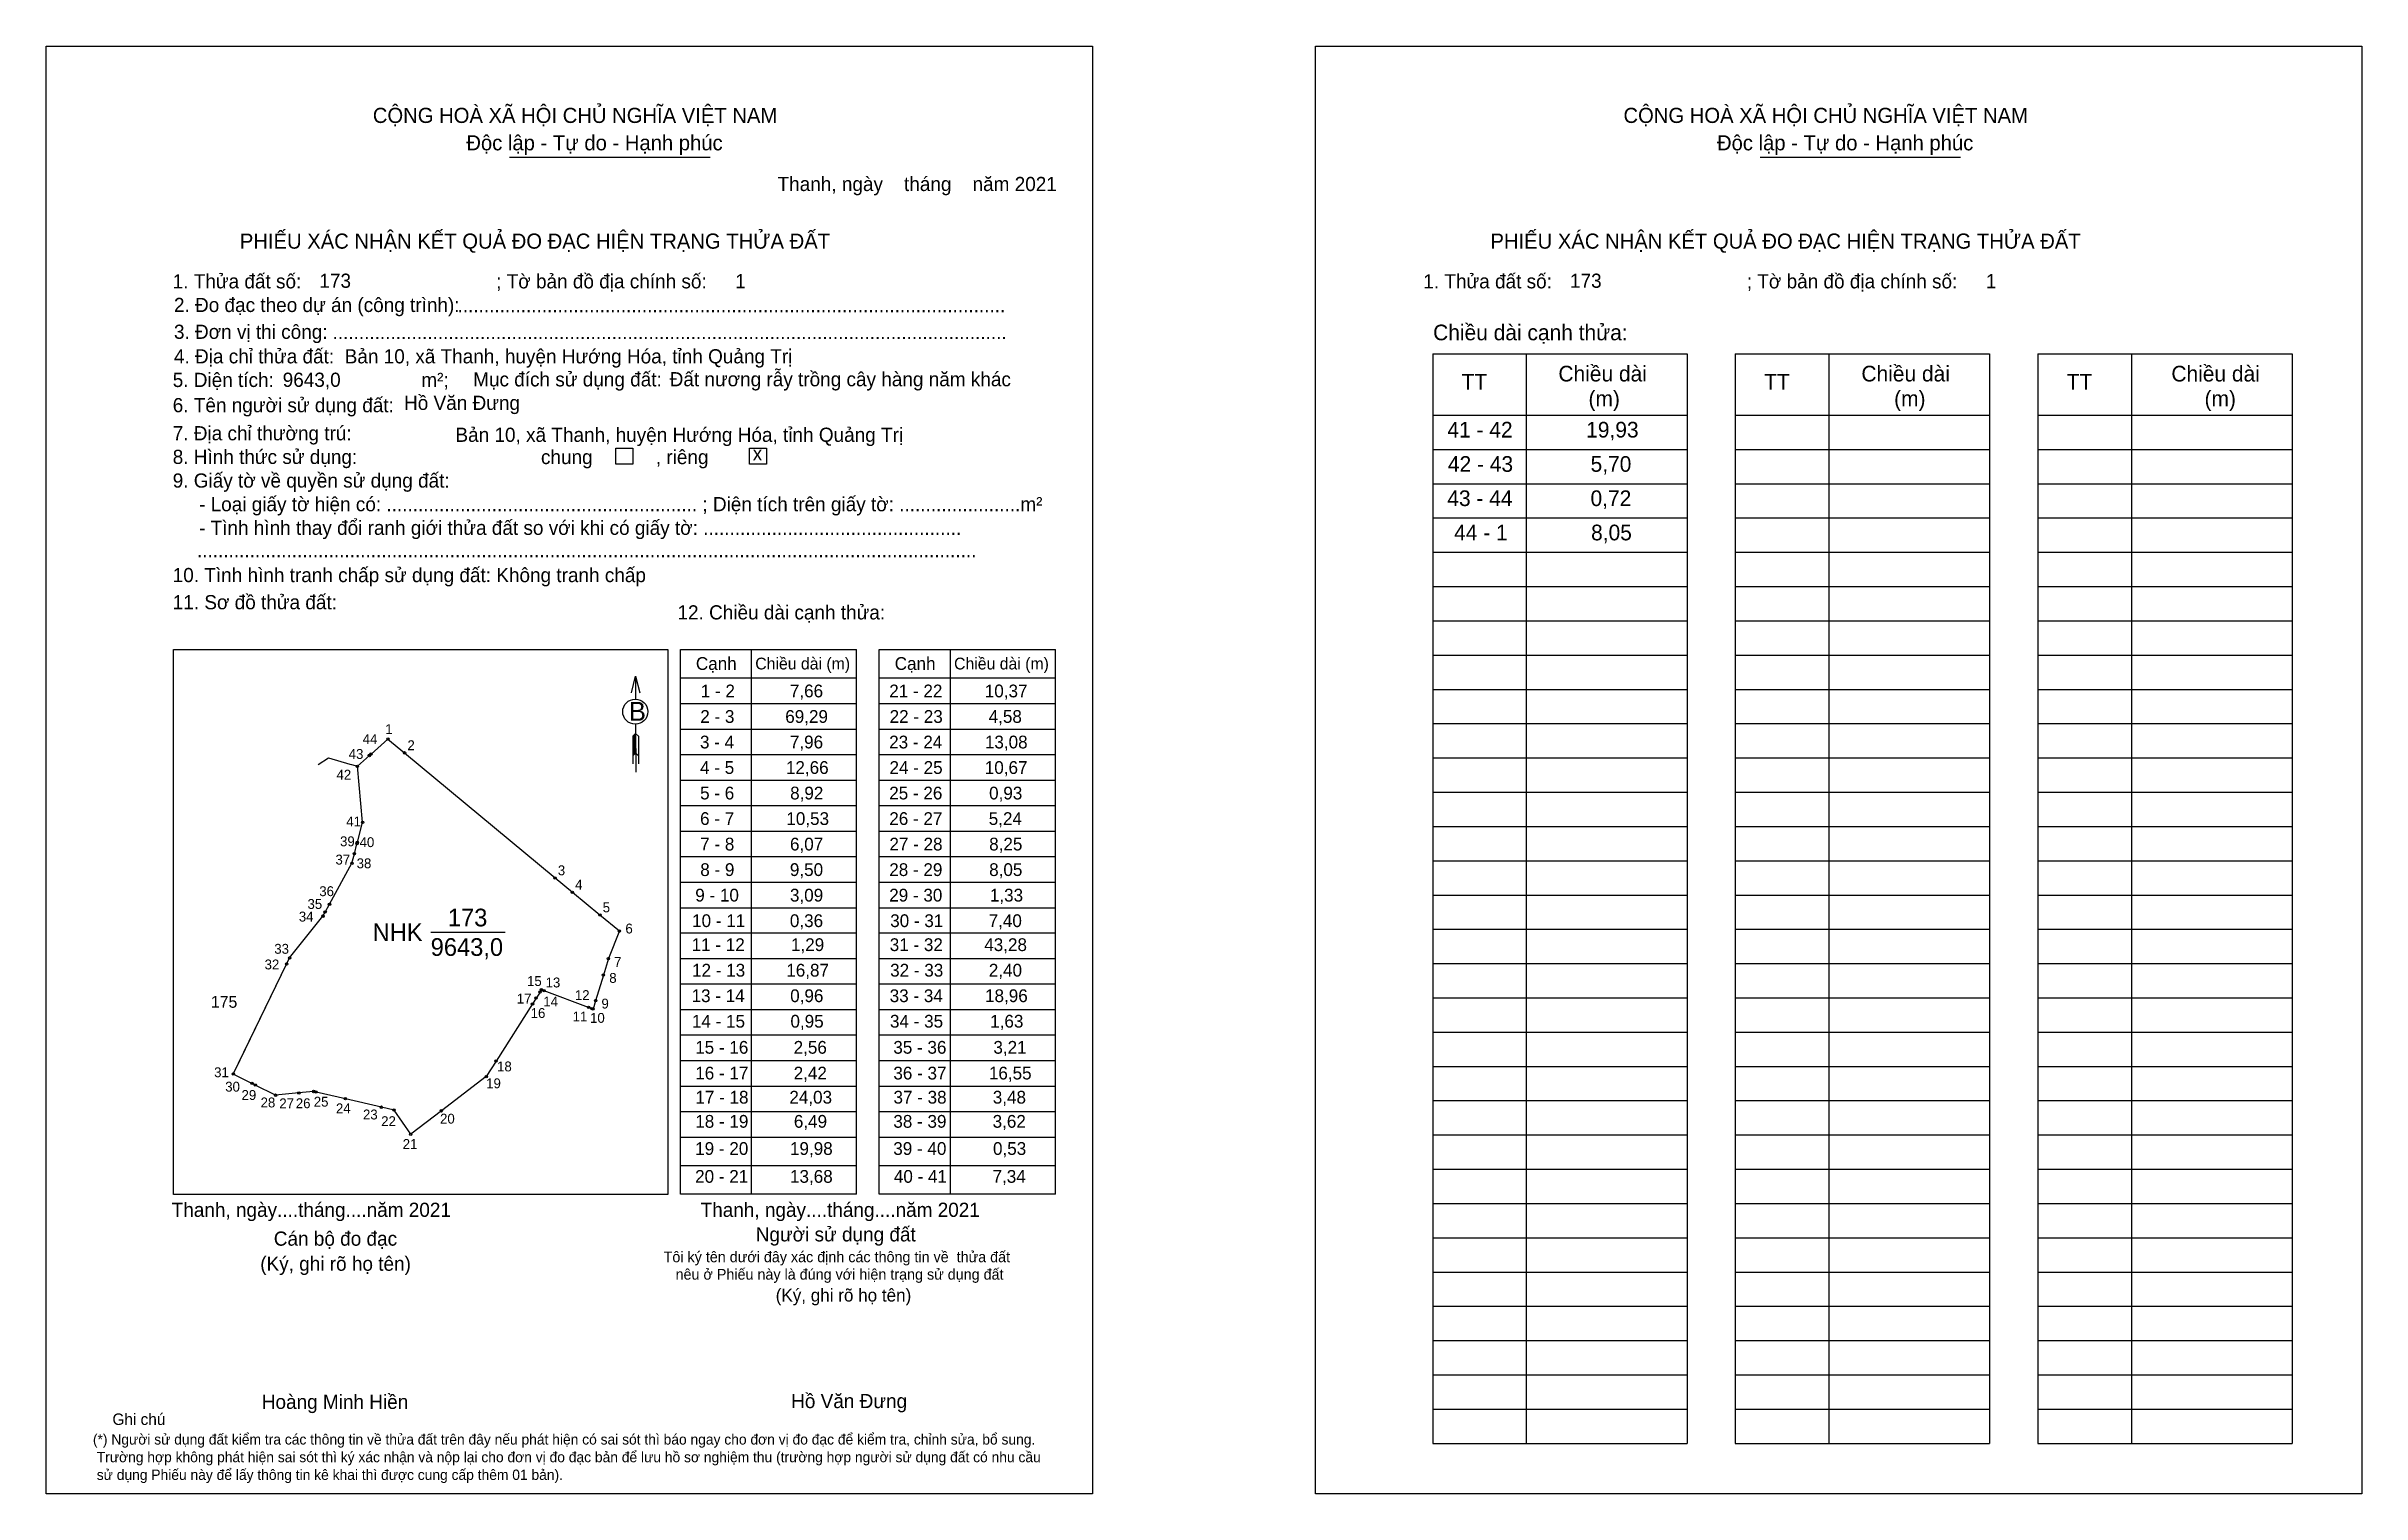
# Model space of a CAD drawing. Extents: x 546122 to 546942, y 1825351 to 1825863.
import ezdxf

# ---------------------------------------------------------------- set-up
doc = ezdxf.new("R2010")
doc.units = 0
for name, color, linetype in [('CanhThua', 7, 'Continuous'), ('kqddKhungInTrang1', 7, 'Continuous'), ('kqddKhungInTrang2', 7, 'Continuous'), ('kqddNoiDung', 7, 'Continuous'), ('kqddTemplate', 7, 'Continuous'), ('MocDinhThua', 7, 'Continuous'), ('NhanDiaChinhThua', 7, 'Continuous'), ('NhanTuCan', 7, 'Continuous'), ('RauThua', 7, 'Continuous'), ('SoHieuDinhThua', 7, 'Continuous')]:
    doc.layers.add(name, color=color, linetype=linetype)

msp = doc.modelspace()

# ---------------------------------------------------------------- linework, layer by layer
at = {"layer": 'CanhThua'}
for p, q in [((546236.94, 1825612.4), (546242.94, 1825617.76)), ((546242.94, 1825617.76), (546248.83, 1825612.86)), ((546232.15, 1825608.12), (546236.4, 1825611.92)), ((546233.95, 1825588.28), (546232.15, 1825608.12)), ((546236.4, 1825611.92), (546236.94, 1825612.4)), ((546248.83, 1825612.86), (546302.13, 1825568.57)), ((546232.11, 1825581.17), (546233.95, 1825588.28)), ((546230.21, 1825573.78), (546231.08, 1825577.15)), ((546231.08, 1825577.15), (546231.98, 1825580.66)), ((546231.98, 1825580.66), (546232.11, 1825581.17)), ((546222.24, 1825559.27), (546230.21, 1825573.78)), ((546302.13, 1825568.57), (546308.27, 1825563.51)), ((546220.7, 1825556.46), (546222.24, 1825559.27)), ((546308.27, 1825563.51), (546318.03, 1825555.45)), ((546208.09, 1825540.22), (546219.92, 1825555.03)), ((546219.92, 1825555.03), (546220.7, 1825556.46)), ((546318.03, 1825555.45), (546324.91, 1825549.78)), ((546324.91, 1825549.78), (546321, 1825540)), ((546188.16, 1825499.12), (546207.04, 1825538.06)), ((546207.04, 1825538.06), (546208.09, 1825540.22)), ((546319.23, 1825534.19), (546316.46, 1825525.1)), ((546321, 1825540), (546319.23, 1825534.19)), ((546295.43, 1825526.01), (546294.14, 1825523.98)), ((546296.81, 1825528.17), (546295.43, 1825526.01)), ((546297.31, 1825528.97), (546296.81, 1825528.17)), ((546298.22, 1825528.64), (546297.31, 1825528.97)), ((546314.02, 1825522.72), (546298.22, 1825528.64)), ((546316.46, 1825525.1), (546315.57, 1825522.14)), ((546294.14, 1825523.98), (546281.25, 1825503.7)), ((546315.22, 1825522.27), (546314.02, 1825522.72)), ((546315.57, 1825522.14), (546315.22, 1825522.27)), ((546281.25, 1825503.7), (546277.76, 1825498.22)), ((546194.78, 1825495.82), (546188.16, 1825499.12)), ((546195.97, 1825495.23), (546194.78, 1825495.82)), ((546203.17, 1825491.65), (546195.97, 1825495.23)), ((546211.38, 1825492.44), (546203.17, 1825491.65)), ((546216.6, 1825492.95), (546211.38, 1825492.44)), ((546217.5, 1825492.74), (546216.6, 1825492.95)), ((546227.9, 1825490.38), (546217.5, 1825492.74)), ((546277.76, 1825498.22), (546261.87, 1825486.11)), ((546240.64, 1825487.4), (546227.9, 1825490.38)), ((546245.1, 1825486.36), (546240.64, 1825487.4)), ((546250.99, 1825477.82), (546245.1, 1825486.36)), ((546261.87, 1825486.11), (546250.99, 1825477.82))]:
    msp.add_line(p, q, dxfattribs=at)
at = {"layer": 'kqddKhungInTrang1'}
msp.add_lwpolyline([(546121.94, 1825863.02), (546492.45, 1825863.02), (546492.45, 1825350.55), (546121.94, 1825350.55)], close=True, dxfattribs=at)
at = {"layer": 'kqddKhungInTrang2'}
msp.add_lwpolyline([(546571.49, 1825863.02), (546942, 1825863.02), (546942, 1825350.55), (546571.49, 1825350.55)], close=True, dxfattribs=at)
at = {"layer": 'kqddTemplate'}
for p, q in [((546286.05, 1825823.79), (546357.01, 1825823.79)), ((546728.99, 1825823.79), (546799.95, 1825823.79)), ((546612.96, 1825754.14), (546703.05, 1825754.14)), ((546612.96, 1825754.14), (546612.96, 1825368.35)), ((546646.12, 1825754.14), (546646.12, 1825368.35)), ((546703.05, 1825754.14), (546703.05, 1825368.35)), ((546720.12, 1825754.14), (546720.12, 1825368.35)), ((546720.12, 1825754.14), (546810.21, 1825754.14)), ((546753.28, 1825754.14), (546753.28, 1825368.35)), ((546810.21, 1825754.14), (546810.21, 1825368.35)), ((546827.28, 1825754.14), (546827.28, 1825368.35)), ((546827.28, 1825754.14), (546917.37, 1825754.14)), ((546860.44, 1825754.14), (546860.44, 1825368.35)), ((546917.37, 1825754.14), (546917.37, 1825368.35)), ((546612.96, 1825732.43), (546703.05, 1825732.43)), ((546720.12, 1825732.43), (546810.21, 1825732.43)), ((546827.28, 1825732.43), (546917.37, 1825732.43)), ((546612.96, 1825720.29), (546703.05, 1825720.29)), ((546720.12, 1825720.29), (546810.21, 1825720.29)), ((546827.28, 1825720.29), (546917.37, 1825720.29)), ((546612.96, 1825708.16), (546703.05, 1825708.16)), ((546720.12, 1825708.15), (546810.21, 1825708.15)), ((546827.28, 1825708.15), (546917.37, 1825708.15)), ((546612.96, 1825696.02), (546703.05, 1825696.02)), ((546720.12, 1825696.02), (546810.21, 1825696.02)), ((546827.28, 1825696.02), (546917.37, 1825696.02)), ((546612.96, 1825683.88), (546703.05, 1825683.88)), ((546720.12, 1825683.88), (546810.21, 1825683.88)), ((546827.28, 1825683.88), (546917.37, 1825683.88)), ((546612.96, 1825671.75), (546703.05, 1825671.75)), ((546720.12, 1825671.75), (546810.21, 1825671.75)), ((546827.28, 1825671.75), (546917.37, 1825671.75)), ((546612.96, 1825659.61), (546703.05, 1825659.61)), ((546720.12, 1825659.61), (546810.21, 1825659.61)), ((546827.28, 1825659.61), (546917.37, 1825659.61)), ((546346.53, 1825649.46), (546408.95, 1825649.46)), ((546346.53, 1825456.61), (546346.53, 1825649.46)), ((546371.64, 1825649.46), (546371.64, 1825456.61)), ((546408.95, 1825456.61), (546408.95, 1825649.46)), ((546416.94, 1825649.46), (546479.36, 1825649.46)), ((546416.94, 1825456.61), (546416.94, 1825649.46)), ((546442.05, 1825649.46), (546442.05, 1825456.61)), ((546479.36, 1825456.61), (546479.36, 1825649.46)), ((546330.63, 1825639.98), (546330.64, 1825631.89)), ((546612.96, 1825647.48), (546703.05, 1825647.48)), ((546720.12, 1825647.47), (546810.21, 1825647.47)), ((546827.28, 1825647.47), (546917.37, 1825647.47)), ((546346.53, 1825639.37), (546408.95, 1825639.37)), ((546416.94, 1825639.37), (546479.36, 1825639.37)), ((546612.96, 1825635.34), (546703.05, 1825635.34)), ((546720.12, 1825635.34), (546810.21, 1825635.34)), ((546827.28, 1825635.34), (546917.37, 1825635.34)), ((546346.53, 1825630.33), (546408.95, 1825630.33)), ((546416.94, 1825630.33), (546479.36, 1825630.33)), ((546612.96, 1825623.2), (546703.05, 1825623.2)), ((546720.12, 1825623.2), (546810.21, 1825623.2)), ((546827.28, 1825623.2), (546917.37, 1825623.2)), ((546330.66, 1825619.73), (546329.62, 1825618.74)), ((546330.66, 1825619.27), (546329.62, 1825618.27)), ((546330.67, 1825618.8), (546329.62, 1825617.81)), ((546329.62, 1825618.74), (546329.62, 1825608.97)), ((546330.67, 1825618.34), (546329.62, 1825617.35)), ((546330.67, 1825617.88), (546329.62, 1825616.89)), ((546330.67, 1825617.42), (546329.62, 1825616.42)), ((546330.67, 1825616.96), (546329.62, 1825615.96)), ((546330.67, 1825616.49), (546329.62, 1825615.5)), ((546330.67, 1825616.03), (546329.62, 1825615.04)), ((546330.67, 1825615.57), (546329.62, 1825614.57)), ((546330.67, 1825615.11), (546329.62, 1825614.11)), ((546330.66, 1825622.99), (546330.69, 1825605.96)), ((546330.66, 1825619.73), (546331.73, 1825618.74)), ((546331.73, 1825618.74), (546331.73, 1825608.97)), ((546346.53, 1825621.29), (546408.95, 1825621.29)), ((546416.94, 1825621.29), (546479.36, 1825621.29)), ((546330.67, 1825614.65), (546329.62, 1825613.65)), ((546330.67, 1825614.19), (546329.62, 1825613.19)), ((546330.67, 1825613.72), (546329.62, 1825612.72)), ((546330.67, 1825613.26), (546329.62, 1825612.26)), ((546330.68, 1825612.8), (546329.62, 1825611.8)), ((546330.68, 1825612.8), (546331.73, 1825611.8)), ((546346.53, 1825612.25), (546408.95, 1825612.25)), ((546416.94, 1825612.25), (546479.36, 1825612.25)), ((546612.96, 1825611.07), (546703.05, 1825611.07)), ((546720.12, 1825611.07), (546810.21, 1825611.07)), ((546827.28, 1825611.07), (546917.37, 1825611.07)), ((546346.53, 1825603.22), (546408.95, 1825603.22)), ((546416.94, 1825603.22), (546479.36, 1825603.22)), ((546612.96, 1825598.93), (546703.05, 1825598.93)), ((546720.12, 1825598.93), (546810.21, 1825598.93)), ((546827.28, 1825598.93), (546917.37, 1825598.93)), ((546346.53, 1825594.18), (546408.95, 1825594.18)), ((546416.94, 1825594.18), (546479.36, 1825594.18)), ((546346.53, 1825585.14), (546408.95, 1825585.14)), ((546416.94, 1825585.14), (546479.36, 1825585.14)), ((546612.96, 1825586.8), (546703.05, 1825586.8)), ((546720.12, 1825586.8), (546810.21, 1825586.8)), ((546827.28, 1825586.79), (546917.37, 1825586.79)), ((546346.53, 1825576.11), (546408.95, 1825576.11)), ((546416.94, 1825576.11), (546479.36, 1825576.11)), ((546612.96, 1825574.66), (546703.05, 1825574.66)), ((546720.12, 1825574.66), (546810.21, 1825574.66)), ((546827.28, 1825574.66), (546917.37, 1825574.66)), ((546346.53, 1825567.07), (546408.95, 1825567.07)), ((546416.94, 1825567.07), (546479.36, 1825567.07)), ((546346.53, 1825558.03), (546408.95, 1825558.03)), ((546416.94, 1825558.03), (546479.36, 1825558.03)), ((546612.96, 1825562.52), (546703.05, 1825562.52)), ((546720.12, 1825562.52), (546810.21, 1825562.52)), ((546827.28, 1825562.52), (546917.37, 1825562.52)), ((546612.96, 1825550.39), (546703.05, 1825550.39)), ((546720.12, 1825550.39), (546810.21, 1825550.39)), ((546827.28, 1825550.39), (546917.37, 1825550.39)), ((546408.95, 1825548.99), (546346.53, 1825548.99)), ((546479.36, 1825548.99), (546416.94, 1825548.99)), ((546408.95, 1825539.96), (546346.53, 1825539.96)), ((546479.36, 1825539.96), (546416.94, 1825539.96)), ((546612.96, 1825538.25), (546703.05, 1825538.25)), ((546720.12, 1825538.25), (546810.21, 1825538.25)), ((546827.28, 1825538.25), (546917.37, 1825538.25)), ((546408.95, 1825530.92), (546346.53, 1825530.92)), ((546479.36, 1825530.92), (546416.94, 1825530.92)), ((546612.96, 1825526.12), (546703.05, 1825526.12)), ((546720.12, 1825526.12), (546810.21, 1825526.12)), ((546827.28, 1825526.11), (546917.37, 1825526.11)), ((546408.95, 1825521.88), (546346.53, 1825521.88)), ((546479.36, 1825521.88), (546416.94, 1825521.88)), ((546408.95, 1825512.84), (546346.53, 1825512.84)), ((546479.36, 1825512.84), (546416.94, 1825512.84)), ((546612.96, 1825513.98), (546703.05, 1825513.98)), ((546720.12, 1825513.98), (546810.21, 1825513.98)), ((546827.28, 1825513.98), (546917.37, 1825513.98)), ((546408.95, 1825503.81), (546346.53, 1825503.81)), ((546479.36, 1825503.81), (546416.94, 1825503.81)), ((546612.96, 1825501.84), (546703.05, 1825501.84)), ((546720.12, 1825501.84), (546810.21, 1825501.84)), ((546827.28, 1825501.84), (546917.37, 1825501.84)), ((546408.95, 1825494.77), (546346.53, 1825494.77)), ((546479.36, 1825494.77), (546416.94, 1825494.77)), ((546408.95, 1825485.73), (546346.53, 1825485.73)), ((546479.36, 1825485.73), (546416.94, 1825485.73)), ((546612.96, 1825489.71), (546703.05, 1825489.71)), ((546720.12, 1825489.71), (546810.21, 1825489.71)), ((546827.28, 1825489.71), (546917.37, 1825489.71)), ((546408.95, 1825476.69), (546346.53, 1825476.69)), ((546479.36, 1825476.69), (546416.94, 1825476.69)), ((546612.96, 1825477.57), (546703.05, 1825477.57)), ((546720.12, 1825477.57), (546810.21, 1825477.57)), ((546827.28, 1825477.57), (546917.37, 1825477.57)), ((546408.95, 1825466.65), (546346.53, 1825466.65)), ((546479.36, 1825466.65), (546416.94, 1825466.65)), ((546612.96, 1825465.44), (546703.05, 1825465.44)), ((546720.12, 1825465.44), (546810.21, 1825465.44)), ((546827.28, 1825465.44), (546917.37, 1825465.44)), ((546408.95, 1825456.61), (546346.53, 1825456.61)), ((546479.36, 1825456.61), (546416.94, 1825456.61)), ((546612.96, 1825453.3), (546703.05, 1825453.3)), ((546720.12, 1825453.3), (546810.21, 1825453.3)), ((546827.28, 1825453.3), (546917.37, 1825453.3)), ((546612.96, 1825441.16), (546703.05, 1825441.16)), ((546720.12, 1825441.16), (546810.21, 1825441.16)), ((546827.28, 1825441.16), (546917.37, 1825441.16)), ((546612.96, 1825429.03), (546703.05, 1825429.03)), ((546720.12, 1825429.03), (546810.21, 1825429.03)), ((546827.28, 1825429.03), (546917.37, 1825429.03)), ((546612.96, 1825416.89), (546703.05, 1825416.89)), ((546720.12, 1825416.89), (546810.21, 1825416.89)), ((546827.28, 1825416.89), (546917.37, 1825416.89)), ((546612.96, 1825404.76), (546703.05, 1825404.76)), ((546720.12, 1825404.76), (546810.21, 1825404.76)), ((546827.28, 1825404.76), (546917.37, 1825404.76)), ((546612.96, 1825392.62), (546703.05, 1825392.62)), ((546720.12, 1825392.62), (546810.21, 1825392.62)), ((546827.28, 1825392.62), (546917.37, 1825392.62)), ((546612.96, 1825380.48), (546703.05, 1825380.48)), ((546720.12, 1825380.48), (546810.21, 1825380.48)), ((546827.28, 1825380.48), (546917.37, 1825380.48)), ((546612.96, 1825368.35), (546703.05, 1825368.35)), ((546720.12, 1825368.35), (546810.21, 1825368.35)), ((546827.28, 1825368.35), (546917.37, 1825368.35))]:
    msp.add_line(p, q, dxfattribs=at)
for points in [[(546323.61, 1825720.69), (546329.63, 1825720.69), (546329.63, 1825715.07), (546323.61, 1825715.07)], [(546371.02, 1825720.69), (546377.05, 1825720.69), (546377.05, 1825715.07), (546371.02, 1825715.07)], [(546167.02, 1825649.46), (546342.09, 1825649.46), (546342.09, 1825456.44), (546167.02, 1825456.44)]]:
    msp.add_lwpolyline(points, close=True, dxfattribs=at)
msp.add_lwpolyline([(546329.18, 1825634.12), (546330.63, 1825639.98), (546332.1, 1825634.12)], dxfattribs=at)
msp.add_circle((546330.54, 1825627.44), 4.45, dxfattribs=at)
at = {"layer": 'MocDinhThua'}
for centre in [(546242.94, 1825617.76), (546232.15, 1825608.12), (546236.4, 1825611.92), (546236.94, 1825612.4), (546248.83, 1825612.86), (546233.95, 1825588.28), (546230.21, 1825573.78), (546231.08, 1825577.15), (546231.98, 1825580.66), (546232.11, 1825581.17), (546302.13, 1825568.57), (546222.24, 1825559.27), (546308.27, 1825563.51), (546219.92, 1825555.03), (546220.7, 1825556.46), (546318.03, 1825555.45), (546324.91, 1825549.78), (546207.04, 1825538.06), (546208.09, 1825540.22), (546319.23, 1825534.19), (546321, 1825540), (546295.43, 1825526.01), (546296.81, 1825528.17), (546297.31, 1825528.97), (546298.22, 1825528.64), (546316.46, 1825525.1), (546294.14, 1825523.98), (546314.02, 1825522.72), (546315.22, 1825522.27), (546315.57, 1825522.14), (546281.25, 1825503.7), (546188.16, 1825499.12), (546194.78, 1825495.82), (546195.97, 1825495.23), (546203.17, 1825491.65), (546211.38, 1825492.44), (546216.6, 1825492.95), (546217.5, 1825492.74), (546277.76, 1825498.22), (546227.9, 1825490.38), (546240.64, 1825487.4), (546245.1, 1825486.36), (546261.87, 1825486.11), (546250.99, 1825477.82)]:
    msp.add_circle(centre, 0.42, dxfattribs=at)
at = {"layer": 'NhanDiaChinhThua'}
msp.add_line((546258.08, 1825549.32), (546284.44, 1825549.32), dxfattribs=at)
at = {"layer": 'RauThua'}
for p, q in [((546218.22, 1825608.75), (546221.9, 1825611.07)), ((546221.9, 1825611.07), (546229.48, 1825608.89)), ((546229.48, 1825608.89), (546230.05, 1825608.73)), ((546230.05, 1825608.73), (546232.15, 1825608.12)), ((546188.81, 1825500.46), (546207.04, 1825538.06))]:
    msp.add_line(p, q, dxfattribs=at)

# ---------------------------------------------------------------- texts
at = {"layer": 'kqddNoiDung'}
for s, height, p in [('Thanh, ngày    tháng    năm 2021  ', 5.0207, (546380.94, 1825811.77)), ('173', 5.021, (546218.66, 1825777.51)), ('1', 5.02, (546365.91, 1825777.35)), ('173', 5.021, (546661.6, 1825777.51)), ('1', 5.02, (546808.85, 1825777.35)), ('........................................................................................................', 5.02075, (546267.58, 1825768.85)), ('................................................................................................................................', 5.02075, (546223.31, 1825759.34)), ('9643,0', 5.021, (546205.66, 1825742.45)), ('Đất nương rẫy trồng cây hàng năm khác', 5.0207, (546342.72, 1825742.64)), ('Hồ Văn Đưng', 5.0207, (546248.65, 1825734.28)), ('41 - 42', 5.548, (546618.18, 1825724.51)), ('19,93', 5.548, (546667.33, 1825724.51)), ('Bản 10, xã Thanh, huyện Hướng Hóa, tỉnh Quảng Trị', 5.0207, (546266.85, 1825722.97)), ('x', 5.02, (546372.13, 1825716.38)), ('42 - 43', 5.548, (546618.35, 1825712.37)), ('5,70', 5.548, (546668.89, 1825712.37)), ('43 - 44', 5.548, (546618.15, 1825700.24)), ('0,72', 5.548, (546668.87, 1825700.24)), ('44 - 1', 5.548, (546620.56, 1825688.1)), ('8,05', 5.548, (546669.07, 1825688.1)), ('1 - 2', 4.519, (546353.74, 1825632.51)), ('7,66', 4.519, (546385.3, 1825632.51)), ('21 - 22', 4.519, (546420.5, 1825632.51)), ('10,37', 4.519, (546454.33, 1825632.51)), ('2 - 3', 4.519, (546353.56, 1825623.47)), ('69,29', 4.519, (546383.66, 1825623.47)), ('22 - 23', 4.519, (546420.63, 1825623.47)), ('4,58', 4.519, (546455.7, 1825623.47)), ('3 - 4', 4.519, (546353.46, 1825614.43)), ('7,96', 4.519, (546385.3, 1825614.43)), ('23 - 24', 4.519, (546420.47, 1825614.43)), ('13,08', 4.519, (546454.37, 1825614.43)), ('4 - 5', 4.519, (546353.49, 1825605.4)), ('12,66', 4.519, (546383.9, 1825605.4)), ('24 - 25', 4.519, (546420.58, 1825605.4)), ('10,67', 4.519, (546454.33, 1825605.4)), ('5 - 6', 4.519, (546353.5, 1825596.36)), ('8,92', 4.519, (546385.39, 1825596.36)), ('25 - 26', 4.519, (546420.49, 1825596.36)), ('0,93', 4.519, (546455.86, 1825596.36)), ('6 - 7', 4.519, (546353.5, 1825587.32)), ('10,53', 4.519, (546384.05, 1825587.32)), ('26 - 27', 4.519, (546420.51, 1825587.32)), ('5,24', 4.519, (546455.73, 1825587.32)), ('7 - 8', 4.519, (546353.53, 1825578.29)), ('6,07', 4.519, (546385.34, 1825578.29)), ('27 - 28', 4.519, (546420.55, 1825578.29)), ('8,25', 4.519, (546455.88, 1825578.29)), ('8 - 9', 4.519, (546353.56, 1825569.25)), ('9,50', 4.519, (546385.3, 1825569.25)), ('28 - 29', 4.519, (546420.5, 1825569.25)), ('8,05', 4.519, (546455.88, 1825569.25)), ('9 - 10', 4.519, (546351.79, 1825560.21)), ('3,09', 4.519, (546385.33, 1825560.21)), ('29 - 30', 4.519, (546420.48, 1825560.21)), ('1,33', 4.519, (546456.13, 1825560.21)), ('10 - 11', 4.519, (546350.67, 1825551.17)), ('0,36', 4.519, (546385.3, 1825551.17)), ('30 - 31', 4.519, (546420.83, 1825551.17)), ('7,40', 4.519, (546455.7, 1825551.17)), ('11 - 12', 4.519, (546350.51, 1825542.68)), ('1,29', 4.519, (546385.69, 1825542.68)), ('31 - 32', 4.519, (546420.67, 1825542.68)), ('43,28', 4.519, (546454.14, 1825542.68)), ('12 - 13', 4.519, (546350.65, 1825533.64)), ('16,87', 4.519, (546384.03, 1825533.64)), ('32 - 33', 4.519, (546420.81, 1825533.64)), ('2,40', 4.519, (546455.76, 1825533.64)), ('13 - 14', 4.519, (546350.49, 1825524.6)), ('0,96', 4.519, (546385.41, 1825524.6)), ('33 - 34', 4.519, (546420.65, 1825524.6)), ('18,96', 4.519, (546454.42, 1825524.6)), ('14 - 15', 4.519, (546350.59, 1825515.57)), ('0,95', 4.519, (546385.5, 1825515.57)), ('34 - 35', 4.519, (546420.75, 1825515.57)), ('1,63', 4.519, (546456.24, 1825515.57)), ('15 - 16', 4.519, (546351.77, 1825506.33)), ('2,56', 4.519, (546386.63, 1825506.33)), ('35 - 36', 4.519, (546421.93, 1825506.33)), ('3,21', 4.519, (546457.38, 1825506.33)), ('16 - 17', 4.519, (546351.79, 1825497.21)), ('2,42', 4.519, (546386.64, 1825497.21)), ('36 - 37', 4.519, (546421.95, 1825497.21)), ('16,55', 4.519, (546455.78, 1825497.21)), ('17 - 18', 4.519, (546351.83, 1825488.67)), ('24,03', 4.519, (546385.11, 1825488.67)), ('37 - 38', 4.519, (546421.99, 1825488.67)), ('3,48', 4.519, (546457.16, 1825488.67)), ('18 - 19', 4.519, (546351.79, 1825480.12)), ('6,49', 4.519, (546386.71, 1825480.12)), ('38 - 39', 4.519, (546421.94, 1825480.12)), ('3,62', 4.519, (546457.11, 1825480.12)), ('19 - 20', 4.519, (546351.76, 1825470.5)), ('19,98', 4.519, (546385.34, 1825470.5)), ('39 - 40', 4.519, (546421.92, 1825470.5)), ('0,53', 4.519, (546457.24, 1825470.5)), ('20 - 21', 4.519, (546351.74, 1825460.63)), ('13,68', 4.519, (546385.34, 1825460.63)), ('40 - 41', 4.519, (546422.13, 1825460.63)), ('7,34', 4.519, (546457.08, 1825460.63)), ('Thanh, ngày....tháng....năm 2021', 5.0207, (546166.34, 1825448.56)), ('Thanh, ngày....tháng....năm 2021', 5.0207, (546353.68, 1825448.56)), ('Hồ Văn Đưng', 5.0207, (546385.75, 1825380.85))]:
    msp.add_text(s, height=height, dxfattribs=at).set_placement(p)
at = {"layer": 'kqddTemplate'}
for s, height, p in [('CỘNG HOÀ XÃ HỘI CHỦ NGHĨA VIỆT NAM', 5.3555, (546237.59, 1825835.88)), ('CỘNG HOÀ XÃ HỘI CHỦ NGHĨA VIỆT NAM', 5.3555, (546680.54, 1825835.88)), ('Độc lập - Tự do - Hạnh phúc', 5.3555, (546270.71, 1825826.19)), ('Độc lập - Tự do - Hạnh phúc', 5.3555, (546713.66, 1825826.19)), ('PHIẾU XÁC NHẬN KẾT QUẢ ĐO ĐẠC HIỆN TRẠNG THỬA ĐẤT', 5.3555, (546190.48, 1825791.37)), ('PHIẾU XÁC NHẬN KẾT QUẢ ĐO ĐẠC HIỆN TRẠNG THỬA ĐẤT', 5.3555, (546633.42, 1825791.37)), ('1. Thửa đất số:                                     ; Tờ bản đồ địa chính số:', 5.0207, (546166.71, 1825777.31)), ('1. Thửa đất số:                                     ; Tờ bản đồ địa chính số:', 5.0207, (546609.65, 1825777.31)), ('2. Đo đạc theo dự án (công trình): ', 5.0207, (546167.15, 1825768.94)), ('3. Đơn vị thi công: ', 5.0207, (546167.15, 1825759.44)), ('Chiều dài cạnh thửa:', 5.5479, (546613.12, 1825758.93)), ('4. Địa chỉ thửa đất:  Bản 10, xã Thanh, huyện Hướng Hóa, tỉnh Quảng Trị', 5.0207, (546167.15, 1825750.75)), ('5. Diện tích:                            m²; ', 5.0207, (546166.71, 1825742.39)), ('Mục đích sử dụng đất:', 5.0207, (546273.12, 1825742.6)), ('TT', 5.548, (546623.2, 1825741.48)), ('Chiều dài', 5.548, (546657.49, 1825744.35)), ('TT', 5.548, (546730.36, 1825741.48)), ('Chiều dài', 5.548, (546764.81, 1825744.35)), ('TT', 5.548, (546837.52, 1825741.48)), ('Chiều dài', 5.548, (546874.59, 1825744.34)), ('6. Tên người sử dụng đất:', 5.0207, (546166.71, 1825733.46)), ('(m)', 5.548, (546668.15, 1825735.52)), ('(m)', 5.548, (546776.39, 1825735.52)), ('(m)', 5.548, (546886.34, 1825735.52)), ('7. Địa chỉ thường trú:', 5.0207, (546166.71, 1825723.51)), ('8. Hình thức sử dụng:', 5.0207, (546166.71, 1825715.14)), ('chung            , riêng', 5.0207, (546297.14, 1825715.09)), ('9. Giấy tờ về quyền sử dụng đất:', 5.0207, (546166.71, 1825706.77)), ('     - Loại giấy tờ hiện có: ........................................................... ; Diện tích trên giấy tờ: .......................m²', 5.02075, (546166.71, 1825698.4)), ('     - Tình hình thay đổi ranh giới thửa đất so với khi có giấy tờ: .................................................', 5.02075, (546166.71, 1825690.04)), ('....................................................................................................................................................', 5.02075, (546175.3, 1825682.09)), ('10. Tình hình tranh chấp sử dụng đất: Không tranh chấp', 5.0207, (546166.71, 1825673.3)), ('11. Sơ đồ thửa đất:', 5.0207, (546166.71, 1825663.69)), ('12. Chiều dài cạnh thửa:', 5.0207, (546345.48, 1825660.09)), ('Cạnh', 4.519, (546352.01, 1825642.23)), ('Chiều dài (m)', 4.184, (546373.04, 1825642.38)), ('Cạnh', 4.519, (546422.43, 1825642.23)), ('Chiều dài (m)', 4.184, (546443.45, 1825642.38)), ('B', 6.69, (546328.34, 1825624.21)), ('Cán bộ đo đạc', 5.0207, (546202.51, 1825438.35)), ('Người sử dụng đất', 5.0207, (546373.2, 1825439.87)), ('(Ký, ghi rõ họ tên)', 5.0207, (546197.71, 1825429.48)), ('Tôi ký tên dưới đây xác định các thông tin về  thửa đất ', 3.7957, (546340.58, 1825432.5)), ('nêu ở Phiếu này là đúng với hiện trạng sử dụng đất', 3.7957, (546344.81, 1825426.33)), ('(Ký, ghi rõ họ tên)', 4.5187, (546380.27, 1825418.58)), ('Hoàng Minh Hiền', 5.0207, (546198.26, 1825380.56)), ('Ghi chú', 4.067, (546145.37, 1825374.88)), ('(*) Người sử dụng đất kiểm tra các thông tin về thửa đất trên đây nếu phát hiện có sai sót thì báo ngay cho đơn vị đo đạc để kiểm tra, chỉnh sửa, bổ sung.', 3.66012, (546138.45, 1825367.95)), (' Trường hợp không phát hiện sai sót thì ký xác nhận và nộp lại cho đơn vị đo đạc bản để lưu hồ sơ nghiệm thu (trường hợp người sử dụng đất có nhu cầu', 3.66012, (546138.45, 1825361.69)), (' sử dụng Phiếu này để lấy thông tin kê khai thì được cung cấp thêm 01 bản).', 3.6601, (546138.45, 1825355.42))]:
    msp.add_text(s, height=height, dxfattribs=at).set_placement(p)
at = {"layer": 'NhanDiaChinhThua'}
for s, p in [('173', (546264.16, 1825551.41)), ('NHK', (546237.52, 1825546.19)), ('9643,0', (546258.08, 1825540.97))]:
    msp.add_text(s, height=6.268, dxfattribs=at).set_placement(p)
at = {"layer": 'NhanTuCan'}
msp.add_text('175', height=4.198, dxfattribs=at).set_placement((546180.23, 1825522.6))
at = {"layer": 'SoHieuDinhThua'}
for s, height, p in [('44', 3.499, (546233.98, 1825615.97)), ('1', 3.5, (546241.97, 1825619.51)), ('2', 3.5, (546249.84, 1825613.8)), ('42', 3.499, (546224.72, 1825603.37)), ('43', 3.499, (546229.04, 1825610.72)), ('41', 3.499, (546228.19, 1825586.81)), ('39', 3.499, (546225.98, 1825579.78)), ('40', 3.499, (546232.9, 1825579.48)), ('37', 3.499, (546224.35, 1825573.32)), ('38', 3.499, (546231.86, 1825572)), ('36', 3.499, (546218.62, 1825562.12)), ('3', 3.5, (546303.11, 1825569.52)), ('4', 3.5, (546309.25, 1825564.46)), ('35', 3.499, (546214.45, 1825557.6)), ('5', 3.5, (546319, 1825556.4)), ('34', 3.499, (546211.38, 1825553.14)), ('6', 3.5, (546327.05, 1825548.9)), ('33', 3.499, (546202.69, 1825541.72)), ('32', 3.499, (546199.26, 1825536.18)), ('15', 3.499, (546292.2, 1825530.3)), ('13', 3.499, (546298.78, 1825529.8)), ('8', 3.5, (546321.33, 1825531.42)), ('7', 3.5, (546323.05, 1825537.09)), ('17', 3.499, (546288.58, 1825524.1)), ('14', 3.499, (546297.96, 1825523.05)), ('12', 3.499, (546309.14, 1825525.32)), ('9', 3.5, (546318.56, 1825522.33)), ('16', 3.499, (546293.49, 1825518.99)), ('11', 3.499, (546308.35, 1825517.74)), ('10', 3.499, (546314.52, 1825517.26)), ('31', 3.499, (546181.38, 1825498.01)), ('18', 3.499, (546281.59, 1825500.07)), ('30', 3.499, (546185.31, 1825492.91)), ('29', 3.499, (546191.09, 1825489.96)), ('19', 3.499, (546277.73, 1825494.1)), ('28', 3.499, (546197.84, 1825487.32)), ('27', 3.499, (546204.47, 1825487)), ('26', 3.499, (546210.31, 1825487.04)), ('25', 3.499, (546216.67, 1825487.58)), ('24', 3.499, (546224.52, 1825485.22)), ('23', 3.499, (546234.1, 1825483.06)), ('22', 3.499, (546240.54, 1825480.69)), ('20', 3.499, (546261.39, 1825481.58)), ('21', 3.499, (546248.17, 1825472.61))]:
    msp.add_text(s, height=height, dxfattribs=at).set_placement(p)

doc.saveas('drawing.dxf')
